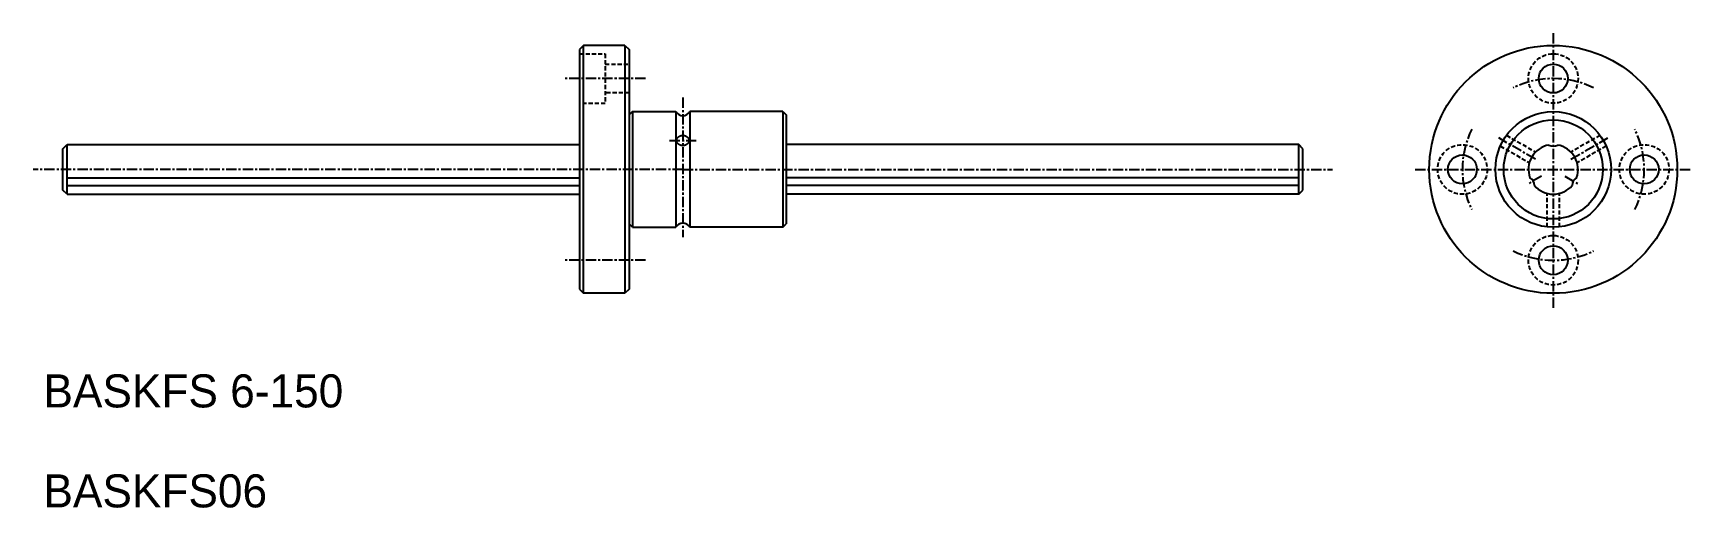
# Model space of a CAD drawing. Extents: x 46 to 247, y 60 to 118.
import ezdxf

# ---------------------------------------------------------------- set-up
doc = ezdxf.new("R2010")
doc.units = 0
doc.linetypes.add('CENTER', pattern=[2, 1.25, -0.25, 0.25, -0.25])
doc.linetypes.add('DASHED', pattern=[0.75, 0.5, -0.25])
doc.layers.get('0').update_dxf_attribs({"linetype": 'CONTINUOUS'})
doc.layers.add('CENTER', color=1, linetype='CENTER')

msp = doc.modelspace()

# ---------------------------------------------------------------- linework, layer by layer
at = {"color": 7, "linetype": 'CONTINUOUS'}
for p, q in [((112.47, 116.22), (111.97, 115.72)), ((111.97, 115.72), (111.97, 86.72)), ((112.47, 86.22), (112.47, 116.22)), ((117.47, 116.22), (112.47, 116.22)), ((117.47, 116.22), (117.47, 86.22)), ((117.47, 116.22), (117.97, 115.72)), ((117.97, 115.72), (117.97, 86.72)), ((118.37, 108.22), (117.97, 107.82)), ((118.37, 108.22), (118.37, 94.22)), ((118.37, 108.22), (123.62, 108.22)), ((123.62, 108.22), (123.62, 94.22)), ((136.57, 108.22), (125.32, 108.22)), ((125.32, 108.22), (125.32, 94.22)), ((136.57, 108.22), (136.57, 94.22)), ((136.57, 108.22), (136.97, 107.82)), ((136.97, 107.82), (136.97, 94.62)), ((123.72, 104.78), (123.73, 104.81)), ((123.72, 104.75), (123.72, 104.78)), ((123.72, 104.72), (123.72, 104.75)), ((123.72, 104.69), (123.72, 104.72)), ((123.72, 104.66), (123.72, 104.69)), ((123.73, 104.63), (123.72, 104.66)), ((123.73, 104.84), (123.74, 104.87)), ((123.73, 104.81), (123.73, 104.84)), ((123.73, 104.6), (123.73, 104.63)), ((123.74, 104.57), (123.73, 104.6)), ((123.74, 104.87), (123.75, 104.9)), ((123.75, 104.54), (123.74, 104.57)), ((123.75, 104.9), (123.76, 104.93)), ((123.76, 104.51), (123.75, 104.54)), ((123.76, 104.93), (123.77, 104.96)), ((123.77, 104.48), (123.76, 104.51)), ((123.77, 104.96), (123.79, 104.99)), ((123.79, 104.45), (123.77, 104.48)), ((123.79, 104.99), (123.81, 105.01)), ((123.81, 104.42), (123.79, 104.45)), ((123.81, 105.01), (123.82, 105.04)), ((123.82, 104.4), (123.81, 104.42)), ((123.82, 105.04), (123.84, 105.07)), ((123.84, 104.37), (123.82, 104.4)), ((123.84, 105.07), (123.86, 105.09)), ((123.86, 104.35), (123.84, 104.37)), ((123.86, 105.09), (123.89, 105.12)), ((123.89, 104.32), (123.86, 104.35)), ((123.89, 105.12), (123.91, 105.14)), ((123.91, 105.14), (123.94, 105.16)), ((123.94, 105.16), (123.96, 105.18)), ((123.96, 105.18), (123.99, 105.2)), ((123.99, 105.2), (124.02, 105.22)), ((124.02, 105.22), (124.05, 105.24)), ((124.05, 105.24), (124.08, 105.25)), ((124.08, 105.25), (124.11, 105.27)), ((124.11, 105.27), (124.15, 105.28)), ((124.15, 105.28), (124.18, 105.3)), ((124.18, 105.3), (124.21, 105.31)), ((124.21, 105.31), (124.25, 105.32)), ((124.25, 105.32), (124.28, 105.33)), ((124.28, 105.33), (124.32, 105.33)), ((124.32, 105.33), (124.36, 105.34)), ((124.36, 105.34), (124.39, 105.34)), ((124.39, 105.34), (124.43, 105.34)), ((124.43, 105.34), (124.47, 105.34)), ((124.47, 105.34), (124.5, 105.34)), ((124.5, 105.34), (124.54, 105.34)), ((124.54, 105.34), (124.58, 105.34)), ((124.58, 105.34), (124.61, 105.33)), ((124.61, 105.33), (124.65, 105.33)), ((124.65, 105.33), (124.68, 105.32)), ((124.68, 105.32), (124.72, 105.31)), ((124.72, 105.31), (124.75, 105.3)), ((124.75, 105.3), (124.79, 105.28)), ((124.79, 105.28), (124.82, 105.27)), ((124.82, 105.27), (124.85, 105.25)), ((124.85, 105.25), (124.88, 105.24)), ((124.88, 105.24), (124.91, 105.22)), ((124.91, 105.22), (124.94, 105.2)), ((124.94, 105.2), (124.97, 105.18)), ((124.97, 105.18), (125, 105.16)), ((125, 105.16), (125.02, 105.14)), ((125.02, 105.14), (125.05, 105.12)), ((125.05, 105.12), (125.07, 105.09)), ((125.07, 104.35), (125.05, 104.32)), ((125.07, 105.09), (125.09, 105.07)), ((125.09, 104.37), (125.07, 104.35)), ((125.09, 105.07), (125.11, 105.04)), ((125.11, 104.4), (125.09, 104.37)), ((125.11, 105.04), (125.13, 105.01)), ((125.13, 104.42), (125.11, 104.4)), ((125.13, 105.01), (125.15, 104.99)), ((125.15, 104.45), (125.13, 104.42)), ((125.15, 104.99), (125.16, 104.96)), ((125.16, 104.48), (125.15, 104.45)), ((125.16, 104.96), (125.17, 104.93)), ((125.17, 104.51), (125.16, 104.48)), ((125.17, 104.93), (125.18, 104.9)), ((125.18, 104.54), (125.17, 104.51)), ((125.18, 104.9), (125.19, 104.87)), ((125.19, 104.57), (125.18, 104.54)), ((125.19, 104.87), (125.2, 104.84)), ((125.2, 104.6), (125.19, 104.57)), ((125.2, 104.84), (125.21, 104.81)), ((125.21, 104.63), (125.2, 104.6)), ((125.21, 104.81), (125.21, 104.78)), ((125.21, 104.78), (125.22, 104.75)), ((125.22, 104.69), (125.21, 104.66)), ((125.21, 104.66), (125.21, 104.63)), ((125.22, 104.75), (125.22, 104.72)), ((125.22, 104.72), (125.22, 104.69)), ((49.47, 103.72), (49.97, 104.22)), ((49.47, 98.72), (49.47, 103.72)), ((49.97, 104.22), (111.97, 104.22)), ((49.97, 98.22), (49.97, 104.22)), ((123.91, 104.3), (123.89, 104.32)), ((123.94, 104.28), (123.91, 104.3)), ((123.96, 104.26), (123.94, 104.28)), ((123.99, 104.24), (123.96, 104.26)), ((124.02, 104.22), (123.99, 104.24)), ((124.05, 104.2), (124.02, 104.22)), ((124.08, 104.18), (124.05, 104.2)), ((124.11, 104.17), (124.08, 104.18)), ((124.15, 104.15), (124.11, 104.17)), ((124.18, 104.14), (124.15, 104.15)), ((124.21, 104.13), (124.18, 104.14)), ((124.25, 104.12), (124.21, 104.13)), ((124.28, 104.11), (124.25, 104.12)), ((124.32, 104.11), (124.28, 104.11)), ((124.36, 104.1), (124.32, 104.11)), ((124.39, 104.1), (124.36, 104.1)), ((124.43, 104.09), (124.39, 104.1)), ((124.47, 104.09), (124.43, 104.09)), ((124.5, 104.09), (124.47, 104.09)), ((124.54, 104.1), (124.5, 104.09)), ((124.58, 104.1), (124.54, 104.1)), ((124.61, 104.11), (124.58, 104.1)), ((124.65, 104.11), (124.61, 104.11)), ((124.68, 104.12), (124.65, 104.11)), ((124.72, 104.13), (124.68, 104.12)), ((124.75, 104.14), (124.72, 104.13)), ((124.79, 104.15), (124.75, 104.14)), ((124.82, 104.17), (124.79, 104.15)), ((124.85, 104.18), (124.82, 104.17)), ((124.88, 104.2), (124.85, 104.18)), ((124.91, 104.22), (124.88, 104.2)), ((124.94, 104.24), (124.91, 104.22)), ((124.97, 104.26), (124.94, 104.24)), ((125, 104.28), (124.97, 104.26)), ((125.02, 104.3), (125, 104.28)), ((125.05, 104.32), (125.02, 104.3)), ((198.97, 104.22), (136.97, 104.22)), ((198.97, 98.22), (198.97, 104.22)), ((199.47, 103.72), (198.97, 104.22)), ((199.47, 98.72), (199.47, 103.72)), ((49.97, 98.22), (49.47, 98.72)), ((49.97, 100.2), (111.97, 100.2)), ((49.97, 99.28), (111.97, 99.28)), ((198.97, 100.2), (136.97, 100.2)), ((198.97, 99.28), (136.97, 99.28)), ((198.97, 98.22), (199.47, 98.72)), ((49.97, 98.22), (111.97, 98.22)), ((198.97, 98.22), (136.97, 98.22)), ((118.37, 94.22), (117.97, 94.62)), ((136.57, 94.22), (136.97, 94.62)), ((118.37, 94.22), (123.62, 94.22)), ((136.57, 94.22), (125.32, 94.22)), ((111.97, 86.72), (112.47, 86.22)), ((117.97, 86.72), (117.47, 86.22)), ((117.47, 86.22), (112.47, 86.22))]:
    msp.add_line(p, q, dxfattribs=at)
at = {"color": 3, "linetype": 'DASHED'}
for p, q in [((111.97, 115.2), (115.07, 115.2)), ((115.07, 115.2), (115.07, 109.2)), ((115.07, 113.97), (117.97, 113.97)), ((117.97, 110.47), (115.07, 110.47)), ((115.07, 109.2), (111.97, 109.2)), ((224.12, 105.35), (227.63, 103.32)), ((235.42, 105.35), (231.91, 103.32)), ((223.37, 104.05), (226.88, 102.02)), ((236.17, 104.05), (232.66, 102.02)), ((229.02, 94.26), (229.02, 98.31)), ((230.52, 94.26), (230.52, 98.31))]:
    msp.add_line(p, q, dxfattribs=at)
at = {"color": 7, "linetype": 'CONTINUOUS'}
for centre, radius in [((229.77, 101.22), 15), ((229.77, 112.22), 1.75), ((229.77, 101.22), 7), ((229.77, 101.22), 6), ((218.77, 101.22), 1.75), ((240.77, 101.22), 1.75), ((229.77, 90.22), 1.75)]:
    msp.add_circle(centre, radius, dxfattribs=at)
at = {"color": 3, "linetype": 'DASHED'}
for centre in [(229.77, 112.22), (218.77, 101.22), (240.77, 101.22), (229.77, 90.22)]:
    msp.add_circle(centre, 3, dxfattribs=at)
at = {"color": 7, "linetype": 'CONTINUOUS'}
for centre, radius, start, end in [((124.47, 108.69), 0.971, 208.94, 331.06), ((229.77, 101.22), 3, 100.1952, 199.8048), ((229.77, 105.02), 1, 237.9266, 302.0734), ((229.77, 101.22), 3, 340.1952, 79.8048), ((226.48, 99.32), 1, 357.9266, 62.0734), ((229.77, 101.22), 3, 220.1952, 319.8048), ((233.06, 99.32), 1, 117.9266, 182.0734), ((124.47, 93.75), 0.971, 28.94, 151.06)]:
    msp.add_arc(centre, radius, start, end, dxfattribs=at)
at = {"layer": 'CENTER', "color": 1, "linetype": 'CENTER'}
for p, q in [((229.77, 117.71), (229.77, 84.24)), ((119.97, 112.22), (109.97, 112.22)), ((124.47, 109.91), (124.47, 93.01)), ((122.87, 104.72), (126.07, 104.72)), ((227.63, 102.45), (223.17, 105.03)), ((231.9, 102.45), (236.37, 105.03)), ((124.47, 101.22), (45.88, 101.22)), ((124.47, 101.22), (203.06, 101.22)), ((213.06, 101.22), (246.53, 101.22)), ((228.36, 100.4), (226.82, 99.52)), ((231.18, 100.4), (232.72, 99.51)), ((119.97, 90.22), (109.97, 90.22))]:
    msp.add_line(p, q, dxfattribs=at)
for start, end in [(63.7269, 116.2731), (153.7269, 206.2731), (333.7269, 26.2731), (243.7269, 296.2731)]:
    msp.add_arc((229.77, 101.22), 11, start, end, dxfattribs=at)

# ---------------------------------------------------------------- texts
at = {"color": 7, "linetype": 'CONTINUOUS'}
for s, p in [('BASKFS 6-150', (47.12, 72.41)), ('BASKFS06', (47.12, 60.31))]:
    msp.add_text(s, height=4, dxfattribs=at).set_placement(p)

doc.saveas('drawing.dxf')
